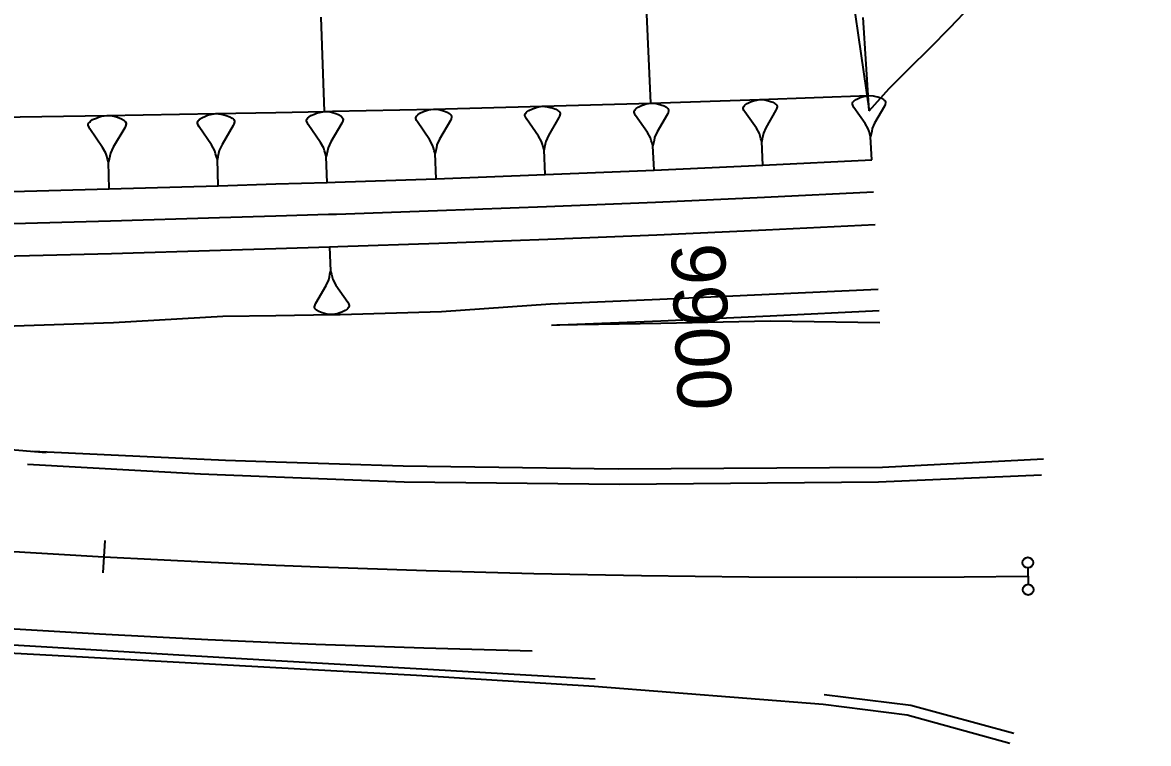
# Model space of a CAD drawing. Extents: x 389565 to 391267, y 804651 to 804848.
# Drawn here: x 390488.2 to 390540.6, y 804656.7 to 804690.2 of the extents above; entities that cross this region are included whole.
import ezdxf
from ezdxf.enums import TextEntityAlignment as Align

# ---------------------------------------------------------------- set-up
doc = ezdxf.new("R2010")
doc.units = 0
doc.layers.get('0').update_dxf_attribs({"linetype": 'CONTINUOUS'})
doc.styles.add('ARIAL', font='ARIAL.FON')

msp = doc.modelspace()

# ---------------------------------------------------------------- linework, layer by layer
at = {"color": 7}
for p, q in [((390525.8313, 804698.0334), (390527.5771, 804686.0662)), ((390517.4385, 804686.4336), (390517.2373, 804690.9034)), ((390502.267, 804686.0449), (390502.1026, 804690.4307)), ((390527.5771, 804686.0662), (390527.3073, 804690.4067)), ((390527.3357, 804686.7455), (390527.5504, 804686.7872)), ((390527.5504, 804686.7872), (390527.7682, 804686.7672)), ((390512.1541, 804686.2427), (390512.3817, 804686.2852)), ((390512.3817, 804686.2852), (390512.6122, 804686.2622)), ((390512.6122, 804686.2622), (390512.7445, 804686.235)), ((390516.8356, 804686.2456), (390516.9933, 804686.3171)), ((390516.9933, 804686.3171), (390517.0882, 804686.3535)), ((390517.0882, 804686.3535), (390517.2152, 804686.3914)), ((390517.2152, 804686.3914), (390517.4385, 804686.4336)), ((390517.4385, 804686.4336), (390517.6647, 804686.4116)), ((390517.6647, 804686.4116), (390517.7946, 804686.3853)), ((390517.7946, 804686.3853), (390517.8924, 804686.3575)), ((390517.8924, 804686.3575), (390518.0558, 804686.3005)), ((390518.0558, 804686.3005), (390518.1551, 804686.2406)), ((390521.7237, 804686.2171), (390521.7522, 804686.2816)), ((390521.7522, 804686.2816), (390521.7822, 804686.3146)), ((390521.7822, 804686.3146), (390521.8122, 804686.3476)), ((390521.8122, 804686.3476), (390521.9037, 804686.415)), ((390521.9037, 804686.415), (390522.0582, 804686.4855)), ((390522.0582, 804686.4855), (390522.1512, 804686.5215)), ((390522.1512, 804686.5215), (390522.2757, 804686.559)), ((390522.2757, 804686.559), (390522.4947, 804686.601)), ((390522.4947, 804686.601), (390522.7167, 804686.58)), ((390522.7167, 804686.58), (390522.8442, 804686.5544)), ((390522.8442, 804686.5544), (390522.9402, 804686.5274)), ((390522.9402, 804686.5274), (390523.1007, 804686.4719)), ((390523.1007, 804686.4719), (390523.1982, 804686.4134)), ((390523.1982, 804686.4134), (390523.2312, 804686.3834)), ((390523.2312, 804686.3834), (390523.2642, 804686.3534)), ((390523.2642, 804686.3534), (390523.2987, 804686.2919)), ((390523.3002, 804686.2604), (390523.2732, 804686.1644)), ((390523.2987, 804686.2919), (390523.3002, 804686.2604)), ((390526.7952, 804686.4088), (390526.823, 804686.4721)), ((390526.7967, 804686.3779), (390526.7952, 804686.4088)), ((390526.8323, 804686.2868), (390526.7967, 804686.3779)), ((390526.823, 804686.4721), (390526.8523, 804686.5046)), ((390526.8662, 804686.2266), (390526.8323, 804686.2868)), ((390526.8523, 804686.5046), (390526.8817, 804686.537)), ((390526.8817, 804686.537), (390526.9712, 804686.6034)), ((390526.9712, 804686.6034), (390527.1226, 804686.6729)), ((390527.1226, 804686.6729), (390527.2137, 804686.7084)), ((390527.2137, 804686.7084), (390527.3357, 804686.7455)), ((390527.7682, 804686.7672), (390527.8933, 804686.7424)), ((390528.2871, 804686.2976), (390527.8315, 804685.5007)), ((390527.8933, 804686.7424), (390527.9875, 804686.7162)), ((390527.9875, 804686.7162), (390528.145, 804686.6621)), ((390528.145, 804686.6621), (390528.2408, 804686.605)), ((390528.2408, 804686.605), (390528.2732, 804686.5756)), ((390528.2732, 804686.5756), (390528.3057, 804686.5463)), ((390528.3149, 804686.361), (390528.2871, 804686.2976)), ((390528.3057, 804686.5463), (390528.3396, 804686.4861)), ((390528.3412, 804686.4552), (390528.3149, 804686.361)), ((390528.3396, 804686.4861), (390528.3412, 804686.4552)), ((390491.4894, 804685.6645), (390491.663, 804685.7405)), ((390491.663, 804685.7405), (390491.7673, 804685.7791)), ((390491.7673, 804685.7791), (390491.9069, 804685.8189)), ((390491.9069, 804685.8189), (390492.1519, 804685.862)), ((390492.1519, 804685.862), (390492.3992, 804685.8349)), ((390492.3992, 804685.8349), (390492.541, 804685.8043)), ((390492.541, 804685.8043), (390492.6476, 804685.7725)), ((390492.6476, 804685.7725), (390492.8258, 804685.7079)), ((390496.4577, 804685.6798), (390496.5589, 804685.7525)), ((390496.5589, 804685.7525), (390496.7293, 804685.8277)), ((390496.7293, 804685.8277), (390496.8317, 804685.8659)), ((390496.8317, 804685.8659), (390496.9687, 804685.9053)), ((390496.9687, 804685.9053), (390497.2094, 804685.9483)), ((390497.2094, 804685.9483), (390497.4525, 804685.9222)), ((390497.4525, 804685.9222), (390497.592, 804685.8925)), ((390497.592, 804685.8925), (390497.6968, 804685.8615)), ((390497.6968, 804685.8615), (390497.872, 804685.7985)), ((390497.872, 804685.7985), (390497.9781, 804685.733)), ((390497.9781, 804685.733), (390498.0139, 804685.6996)), ((390501.4638, 804685.7089), (390501.4965, 804685.7441)), ((390501.4965, 804685.7441), (390501.5292, 804685.7793)), ((390501.5292, 804685.7793), (390501.6285, 804685.851)), ((390501.6285, 804685.851), (390501.7956, 804685.9253)), ((390501.7956, 804685.9253), (390501.8962, 804685.963)), ((390501.8962, 804685.963), (390502.0307, 804686.0021)), ((390502.0307, 804686.0021), (390502.267, 804686.0449)), ((390502.267, 804686.0449), (390502.5059, 804686.0199)), ((390502.5059, 804686.0199), (390502.643, 804685.991)), ((390502.643, 804685.991), (390502.7461, 804685.9609)), ((390502.7461, 804685.9609), (390502.9184, 804685.8994)), ((390502.9184, 804685.8994), (390503.0228, 804685.8353)), ((390503.0228, 804685.8353), (390503.058, 804685.8026)), ((390503.058, 804685.8026), (390503.0932, 804685.77)), ((390503.0932, 804685.77), (390503.1297, 804685.7033)), ((390506.5059, 804685.7556), (390506.5365, 804685.8236)), ((390506.5072, 804685.7223), (390506.5059, 804685.7556)), ((390506.5365, 804685.8236), (390506.5685, 804685.8583)), ((390506.5685, 804685.8583), (390506.6005, 804685.8929)), ((390506.6005, 804685.8929), (390506.6979, 804685.9636)), ((390506.6979, 804685.9636), (390506.8619, 804686.0369)), ((390506.8619, 804686.0369), (390506.9606, 804686.0743)), ((390506.9606, 804686.0743), (390507.0926, 804686.1129)), ((390507.0926, 804686.1129), (390507.3246, 804686.1556)), ((390507.3246, 804686.1556), (390507.5592, 804686.1316)), ((390507.5592, 804686.1316), (390507.6939, 804686.1036)), ((390507.6939, 804686.1036), (390507.7952, 804686.0743)), ((390507.7952, 804686.0743), (390507.9646, 804686.0143)), ((390507.9646, 804686.0143), (390508.0673, 804685.9516)), ((390508.0673, 804685.9516), (390508.1019, 804685.9196)), ((390508.1019, 804685.9196), (390508.1366, 804685.8876)), ((390508.1366, 804685.8876), (390508.1726, 804685.8223)), ((390508.1739, 804685.7889), (390508.1446, 804685.6876)), ((390508.1726, 804685.8223), (390508.1739, 804685.7889)), ((390511.579, 804685.8905), (390511.6089, 804685.9573)), ((390511.5804, 804685.8577), (390511.579, 804685.8905)), ((390511.6173, 804685.761), (390511.5804, 804685.8577)), ((390511.6089, 804685.9573), (390511.6402, 804685.9914)), ((390511.6528, 804685.6969), (390511.6173, 804685.761)), ((390511.6402, 804685.9914), (390511.6716, 804686.0255)), ((390511.6716, 804686.0255), (390511.767, 804686.0951)), ((390511.767, 804686.0951), (390511.9278, 804686.1675)), ((390511.9278, 804686.1675), (390512.0246, 804686.2044)), ((390512.0246, 804686.2044), (390512.1541, 804686.2427)), ((390513.158, 804685.7609), (390512.6692, 804684.9205)), ((390512.7445, 804686.235), (390512.844, 804686.2065)), ((390512.844, 804686.2065), (390513.0104, 804686.148)), ((390513.0104, 804686.148), (390513.1114, 804686.0867)), ((390513.1114, 804686.0867), (390513.1455, 804686.0554)), ((390513.1455, 804686.0554), (390513.1796, 804686.0241)), ((390513.188, 804685.8277), (390513.158, 804685.7609)), ((390513.1796, 804686.0241), (390513.2151, 804685.96)), ((390513.2165, 804685.9273), (390513.188, 804685.8277)), ((390513.2151, 804685.96), (390513.2165, 804685.9273)), ((390516.6516, 804686.0443), (390516.6808, 804686.1099)), ((390516.653, 804686.0122), (390516.6516, 804686.0443)), ((390516.6895, 804685.9173), (390516.653, 804686.0122)), ((390516.6808, 804686.1099), (390516.7115, 804686.1435)), ((390516.7245, 804685.8545), (390516.6895, 804685.9173)), ((390516.7115, 804686.1435), (390516.7422, 804686.1771)), ((390517.2744, 804685.0748), (390516.7245, 804685.8545)), ((390516.7422, 804686.1771), (390516.8356, 804686.2456)), ((390518.2016, 804685.921), (390517.724, 804685.0951)), ((390518.1551, 804686.2406), (390518.1886, 804686.21)), ((390518.1886, 804686.21), (390518.2222, 804686.1793)), ((390518.2309, 804685.9866), (390518.2016, 804685.921)), ((390518.2222, 804686.1793), (390518.2572, 804686.1165)), ((390518.2586, 804686.0844), (390518.2309, 804685.9866)), ((390518.2572, 804686.1165), (390518.2586, 804686.0844)), ((390521.7252, 804686.1856), (390521.7237, 804686.2171)), ((390521.7612, 804686.0926), (390521.7252, 804686.1856)), ((390521.7957, 804686.031), (390521.7612, 804686.0926)), ((390522.3371, 804685.2675), (390521.7957, 804686.031)), ((390523.2447, 804686.0999), (390522.7781, 804685.2884)), ((390523.2732, 804686.1644), (390523.2447, 804686.0999)), ((390527.3991, 804685.4791), (390526.8662, 804686.2266)), ((390491.2853, 804685.4466), (390491.3182, 804685.5181)), ((390491.2864, 804685.4115), (390491.2853, 804685.4466)), ((390491.325, 804685.3071), (390491.2864, 804685.4115)), ((390491.3182, 804685.5181), (390491.3522, 804685.5544)), ((390491.3625, 804685.2379), (390491.325, 804685.3071)), ((390491.3522, 804685.5544), (390491.3862, 804685.5907)), ((390491.9537, 804684.377), (390491.3625, 804685.2379)), ((390491.3862, 804685.5907), (390491.4894, 804685.6645)), ((390492.9801, 804685.2905), (390492.446, 804684.393)), ((390492.8258, 804685.7079), (390492.9335, 804685.641)), ((390492.9335, 804685.641), (390492.9699, 804685.607)), ((390492.9699, 804685.607), (390493.0062, 804685.573)), ((390493.013, 804685.362), (390492.9801, 804685.2905)), ((390493.0062, 804685.573), (390493.0436, 804685.5038)), ((390493.0448, 804685.4686), (390493.013, 804685.362)), ((390493.0436, 804685.5038), (390493.0448, 804685.4686)), ((390496.3588, 804685.5379), (390496.391, 804685.6083)), ((390496.36, 804685.5034), (390496.3588, 804685.5379)), ((390496.3982, 804685.4009), (390496.36, 804685.5034)), ((390496.391, 804685.6083), (390496.4243, 804685.644)), ((390496.4352, 804685.333), (390496.3982, 804685.4009)), ((390496.4243, 804685.644), (390496.4577, 804685.6798)), ((390497.0183, 804684.4885), (390496.4352, 804685.333)), ((390498.0248, 804685.3886), (390497.5021, 804684.5054)), ((390498.0139, 804685.6996), (390498.0497, 804685.6663)), ((390498.0569, 804685.459), (390498.0248, 804685.3886)), ((390498.0497, 804685.6663), (390498.0866, 804685.5984)), ((390498.0878, 804685.5638), (390498.0569, 804685.459)), ((390498.0866, 804685.5984), (390498.0878, 804685.5638)), ((390501.4324, 804685.6397), (390501.4638, 804685.7089)), ((390501.4337, 804685.6058), (390501.4324, 804685.6397)), ((390501.4715, 804685.5052), (390501.4337, 804685.6058)), ((390501.5079, 804685.4386), (390501.4715, 804685.5052)), ((390502.0829, 804684.6103), (390501.5079, 804685.4386)), ((390503.0694, 804685.4971), (390502.5581, 804684.6281)), ((390503.1008, 804685.5663), (390503.0694, 804685.4971)), ((390503.131, 804685.6694), (390503.1008, 804685.5663)), ((390503.1297, 804685.7033), (390503.131, 804685.6694)), ((390506.5445, 804685.6236), (390506.5072, 804685.7223)), ((390506.5805, 804685.5583), (390506.5445, 804685.6236)), ((390507.1472, 804684.7462), (390506.5805, 804685.5583)), ((390508.1139, 804685.6196), (390507.6139, 804684.7649)), ((390508.1446, 804685.6876), (390508.1139, 804685.6196)), ((390512.2111, 804684.9011), (390511.6528, 804685.6969)), ((390522.4751, 804685.0215), (390522.3371, 804685.2675)), ((390522.7781, 804685.2884), (390522.6641, 804685.0304)), ((390527.535, 804685.2381), (390527.3991, 804685.4791)), ((390527.5721, 804685.1161), (390527.535, 804685.2381)), ((390527.7203, 804685.2474), (390527.6956, 804685.1223)), ((390527.8315, 804685.5007), (390527.7203, 804685.2474)), ((390507.2912, 804684.4849), (390507.1472, 804684.7462)), ((390507.6139, 804684.7649), (390507.4912, 804684.4929)), ((390512.3531, 804684.6449), (390512.2111, 804684.9011)), ((390512.6692, 804684.9205), (390512.5495, 804684.6532)), ((390517.4144, 804684.8237), (390517.2744, 804685.0748)), ((390517.4523, 804684.6967), (390517.4144, 804684.8237)), ((390517.4902, 804684.5697), (390517.4523, 804684.6967)), ((390517.5808, 804684.7025), (390517.5544, 804684.5726)), ((390517.6071, 804684.8324), (390517.5808, 804684.7025)), ((390517.724, 804685.0951), (390517.6071, 804684.8324)), ((390522.5126, 804684.897), (390522.4751, 804685.0215)), ((390522.5501, 804684.7725), (390522.5126, 804684.897)), ((390522.5875, 804684.648), (390522.5501, 804684.7725)), ((390522.6131, 804684.7754), (390522.5875, 804684.648)), ((390522.6386, 804684.9029), (390522.6131, 804684.7754)), ((390522.6641, 804685.0304), (390522.6386, 804684.9029)), ((390527.6091, 804684.9941), (390527.5721, 804685.1161)), ((390527.6462, 804684.8721), (390527.6091, 804684.9941)), ((390527.6709, 804684.9972), (390527.6462, 804684.8721)), ((390527.7003, 804683.791), (390527.6462, 804684.8721)), ((390527.6956, 804685.1223), (390527.6709, 804684.9972)), ((390492.1035, 804684.1003), (390491.9537, 804684.377)), ((390492.446, 804684.393), (390492.3145, 804684.1071)), ((390497.1662, 804684.2168), (390497.0183, 804684.4885)), ((390497.2056, 804684.0798), (390497.1662, 804684.2168)), ((390497.3736, 804684.2241), (390497.3438, 804684.0847)), ((390497.5021, 804684.5054), (390497.3736, 804684.2241)), ((390502.2289, 804684.3438), (390502.0829, 804684.6103)), ((390502.2679, 804684.2093), (390502.2289, 804684.3438)), ((390502.3069, 804684.0748), (390502.2679, 804684.2093)), ((390502.4037, 804684.2144), (390502.3748, 804684.0774)), ((390502.4325, 804684.3515), (390502.4037, 804684.2144)), ((390502.5581, 804684.6281), (390502.4325, 804684.3515)), ((390507.3299, 804684.3529), (390507.2912, 804684.4849)), ((390507.3686, 804684.2209), (390507.3299, 804684.3529)), ((390507.4072, 804684.0889), (390507.3686, 804684.2209)), ((390507.4352, 804684.2236), (390507.4072, 804684.0889)), ((390507.4632, 804684.3582), (390507.4352, 804684.2236)), ((390507.4912, 804684.4929), (390507.4632, 804684.3582)), ((390512.3914, 804684.5154), (390512.3531, 804684.6449)), ((390512.4297, 804684.3859), (390512.3914, 804684.5154)), ((390512.468, 804684.2563), (390512.4297, 804684.3859)), ((390512.4951, 804684.3886), (390512.468, 804684.2563)), ((390512.5167, 804683.111), (390512.468, 804684.2563)), ((390512.5223, 804684.5209), (390512.4951, 804684.3886)), ((390512.5495, 804684.6532), (390512.5223, 804684.5209)), ((390517.5281, 804684.4427), (390517.4902, 804684.5697)), ((390517.5544, 804684.5726), (390517.5281, 804684.4427)), ((390517.5787, 804683.3188), (390517.5281, 804684.4427)), ((390522.6399, 804683.5454), (390522.5875, 804684.648)), ((390492.1432, 804683.9607), (390492.1035, 804684.1003)), ((390492.183, 804683.8212), (390492.1432, 804683.9607)), ((390492.2227, 804683.6817), (390492.183, 804683.8212)), ((390492.2533, 804683.8235), (390492.2227, 804683.6817)), ((390492.2627, 804682.4508), (390492.2227, 804683.6817)), ((390492.2839, 804683.9653), (390492.2533, 804683.8235)), ((390492.3145, 804684.1071), (390492.2839, 804683.9653)), ((390497.245, 804683.9428), (390497.2056, 804684.0798)), ((390497.2844, 804683.8058), (390497.245, 804683.9428)), ((390497.3141, 804683.9452), (390497.2844, 804683.8058)), ((390497.3267, 804682.5963), (390497.2844, 804683.8058)), ((390497.3438, 804684.0847), (390497.3141, 804683.9452)), ((390502.346, 804683.9403), (390502.3069, 804684.0748)), ((390502.3748, 804684.0774), (390502.346, 804683.9403)), ((390502.3905, 804682.7522), (390502.346, 804683.9403)), ((390507.4539, 804682.9222), (390507.4072, 804684.0889)), ((390502.5029, 804679.7543), (390502.5454, 804678.6206)), ((390502.4904, 804678.359), (390502.5179, 804678.4898)), ((390502.5179, 804678.4898), (390502.5454, 804678.6206)), ((390502.5454, 804678.6206), (390502.5827, 804678.4922)), ((390502.5827, 804678.4922), (390502.6199, 804678.3638)), ((390501.855, 804677.1349), (390502.343, 804677.9642)), ((390502.343, 804677.9642), (390502.4628, 804678.2282)), ((390502.4628, 804678.2282), (390502.4904, 804678.359)), ((390502.6199, 804678.3638), (390502.6572, 804678.2355)), ((390502.6572, 804678.2355), (390502.7965, 804677.9812)), ((390502.7965, 804677.9812), (390503.3452, 804677.1908)), ((390501.7963, 804676.9705), (390501.8251, 804677.0689)), ((390501.7975, 804676.9381), (390501.7963, 804676.9705)), ((390501.8324, 804676.8745), (390501.7975, 804676.9381)), ((390501.8251, 804677.0689), (390501.855, 804677.1349)), ((390501.866, 804676.8434), (390501.8324, 804676.8745)), ((390501.8996, 804676.8122), (390501.866, 804676.8434)), ((390503.3249, 804676.8656), (390503.2302, 804676.7972)), ((390503.3561, 804676.8992), (390503.3249, 804676.8656)), ((390503.3452, 804677.1908), (390503.38, 804677.1272)), ((390503.3873, 804676.9328), (390503.3561, 804676.8992)), ((390503.38, 804677.1272), (390503.416, 804677.0312)), ((390503.4172, 804676.9988), (390503.3873, 804676.9328)), ((390503.416, 804677.0312), (390503.4172, 804676.9988)), ((390501.9992, 804676.751), (390501.8996, 804676.8122)), ((390502.1636, 804676.6923), (390501.9992, 804676.751)), ((390502.262, 804676.6636), (390502.1636, 804676.6923)), ((390502.3928, 804676.636), (390502.262, 804676.6636)), ((390502.6207, 804676.6121), (390502.3928, 804676.636)), ((390502.8463, 804676.653), (390502.6207, 804676.6121)), ((390502.9746, 804676.6903), (390502.8463, 804676.653)), ((390503.0706, 804676.7263), (390502.9746, 804676.6903)), ((390503.2302, 804676.7972), (390503.0706, 804676.7263))]:
    msp.add_line(p, q, dxfattribs=at)
at = {"color": 3}
msp.add_line((390492.0501, 804666.1113), (390491.9682, 804664.6135), dxfattribs=at)
at = {"color": 1}
msp.add_line((390534.954, 804664.8436), (390534.9638, 804664.0839), dxfattribs=at)
at = {"color": 7, "linetype": 'CONTINUOUS'}
for points in [[(390527.5771, 804686.0662), (390528.5138, 804687.1156), (390529.4577, 804688.0514), (390530.4015, 804688.9871), (390531.3438, 804689.9476), (390532.2843, 804690.9372), (390533.2248, 804691.9267), (390534.1635, 804692.9444), (390535.1022, 804693.9644), (390536.0506, 804694.8261), (390537.0014, 804695.6505), (390537.9517, 804696.4818), (390538.9014, 804697.3225), (390539.8493, 804698.1929), (390540.5602, 804698.8456)], [(390500, 804686.0016), (390502.267, 804686.0449), (390502.643, 804686.0525), (390507.3246, 804686.1556), (390512.3817, 804686.2852), (390517.4385, 804686.4336), (390522.4947, 804686.601), (390527.5504, 804686.7872)], [(390441.5807, 804685.8923), (390446.6366, 804685.8104), (390451.6931, 804685.7389), (390456.7501, 804685.6778), (390461.8076, 804685.6271), (390466.8656, 804685.5868), (390471.9226, 804685.6211), (390476.9797, 804685.6657), (390482.037, 804685.7207), (390487.0944, 804685.7862), (390492.1519, 804685.862), (390497.2094, 804685.9483), (390500, 804686.0016)], [(390441.5926, 804684.2964), (390446.6568, 804683.7921), (390451.7236, 804683.2983), (390456.793, 804682.815), (390461.865, 804682.342), (390466.9397, 804681.8796), (390472.0046, 804681.973), (390477.0694, 804682.0768), (390482.134, 804682.1911), (390487.1985, 804682.3158), (390492.2627, 804682.4508), (390497.3267, 804682.5963), (390500, 804682.6786)], [(390500, 804682.6786), (390502.3905, 804682.7522), (390502.7669, 804682.7642), (390507.4539, 804682.9222), (390512.5167, 804683.111), (390517.5787, 804683.3188), (390522.6399, 804683.5454), (390527.7003, 804683.791)], [(390500, 804681.1779), (390497.3792, 804681.0972), (390492.3114, 804680.9516), (390487.2434, 804680.8164), (390482.1753, 804680.6916), (390477.1069, 804680.5773), (390472.0383, 804680.4734), (390466.9696, 804680.3799), (390461.8912, 804680.8423), (390456.8155, 804681.3151), (390451.7423, 804681.7984), (390446.6717, 804682.2922), (390441.6038, 804682.7964)], [(390527.7752, 804682.2928), (390522.7111, 804682.0471), (390517.6461, 804681.8203), (390512.5804, 804681.6124), (390507.5139, 804681.4234), (390502.8234, 804681.2653), (390502.4467, 804681.2533), (390500, 804681.1779)], [(390441.643, 804677.558), (390446.7242, 804677.0339), (390451.811, 804676.2914), (390456.8989, 804675.7466), (390461.9901, 804675.186), (390467.0896, 804674.3775), (390472.1683, 804674.6913), (390477.239, 804675.2872), (390482.3124, 804675.7017), (390487.3858, 804676.0681), (390492.4643, 804676.2461), (390497.5388, 804676.5369), (390500, 804676.5733)], [(390500, 804676.5733), (390502.6207, 804676.6121), (390502.9984, 804676.622), (390507.7007, 804676.7525), (390512.7715, 804677.1165), (390517.8485, 804677.3249), (390522.9247, 804677.5522), (390528, 804677.7985)], [(390400, 804676.6302), (390402.7182, 804676.1914), (390407.6543, 804675.3946), (390412.5904, 804674.5977), (390417.5265, 804673.8009), (390422.4626, 804673.0041), (390425.2225, 804672.5586), (390427.3993, 804672.211), (390432.3411, 804671.4507), (390437.2888, 804670.7291), (390442.2419, 804670.0463), (390447.2003, 804669.4024), (390452.1635, 804668.7974), (390457.1314, 804668.2314), (390462.1035, 804667.7044), (390467.0796, 804667.2163), (390472.0594, 804666.7673), (390477.0426, 804666.3574), (390482.0288, 804665.9866), (390487.0177, 804665.6549), (390492.0092, 804665.3624), (390497.0027, 804665.109), (390500, 804664.9804)], [(390512.8139, 804676.1174), (390517.8934, 804676.3259), (390522.9722, 804676.5533), (390528.05, 804676.7997)], [(390512.8142, 804676.1117), (390513.0555, 804676.1273), (390517.8985, 804676.2135), (390522.9832, 804676.322), (390528.0775, 804676.2496)], [(390400, 804673.0849), (390402.1604, 804672.7361), (390407.0965, 804671.9393), (390412.0326, 804671.1425), (390416.9651, 804670.3234), (390421.8976, 804669.5044), (390424.6556, 804669.0464), (390426.8429, 804668.6872), (390431.8091, 804667.9003), (390436.7846, 804667.1746), (390441.7656, 804666.488), (390446.7519, 804665.8405), (390451.7431, 804665.2321), (390456.739, 804664.6629), (390461.7391, 804664.1329), (390466.7432, 804663.6421), (390471.7511, 804663.1906), (390476.7623, 804662.7784), (390481.7766, 804662.4055), (390486.7936, 804662.0719), (390491.8132, 804661.7777), (390496.8349, 804661.5229), (390500, 804661.3872)], [(390500, 804664.9804), (390501.9981, 804664.8948), (390506.995, 804664.7197), (390511.9932, 804664.5839), (390516.9922, 804664.4873), (390521.9919, 804664.4299), (390526.9919, 804664.4117), (390531.9918, 804664.4327), (390534.9589, 804664.4637)], [(390500, 804661.3872), (390501.8584, 804661.3075), (390506.8834, 804661.1315), (390511.9097, 804660.9949)]]:
    msp.add_lwpolyline(points, dxfattribs=at)
at = {"color": 1, "linetype": 'CONTINUOUS'}
for points in [[(390441.6151, 804681.2965), (390446.6867, 804680.7923), (390451.761, 804680.2986), (390456.8379, 804679.8153), (390461.9175, 804679.3425), (390466.9996, 804678.8802), (390472.072, 804678.9737), (390477.1443, 804679.0778), (390482.2165, 804679.1922), (390487.2884, 804679.3171), (390492.3601, 804679.4524), (390497.4316, 804679.5982), (390500, 804679.6773)], [(390500, 804679.6773), (390502.5029, 804679.7543), (390502.8799, 804679.7664), (390507.5738, 804679.9246), (390512.6441, 804680.1137), (390517.7136, 804680.3218), (390522.7823, 804680.5488), (390527.8502, 804680.7947)]]:
    msp.add_lwpolyline(points, dxfattribs=at)
at = {"color": 3, "linetype": 'CONTINUOUS'}
for points in [[(390400, 804676.6302), (390402.7182, 804676.1914), (390407.6543, 804675.3946), (390412.5904, 804674.5977), (390417.5265, 804673.8009), (390422.4626, 804673.0041), (390425.2225, 804672.5586), (390427.3993, 804672.211), (390432.3411, 804671.4507), (390437.2888, 804670.7291), (390442.2419, 804670.0463), (390447.2003, 804669.4024), (390452.1635, 804668.7974), (390457.1314, 804668.2314), (390462.1035, 804667.7044), (390467.0796, 804667.2163), (390472.0594, 804666.7673), (390477.0426, 804666.3574), (390482.0288, 804665.9866), (390487.0177, 804665.6549), (390492.0092, 804665.3624), (390497.0027, 804665.109), (390500, 804664.9804)], [(390500, 804664.9804), (390501.9981, 804664.8948), (390506.995, 804664.7197), (390511.9932, 804664.5839), (390516.9922, 804664.4873), (390521.9919, 804664.4299), (390526.9919, 804664.4117), (390531.9918, 804664.4327), (390534.9589, 804664.4637)]]:
    msp.add_lwpolyline(points, dxfattribs=at)
at = {"color": 252, "linetype": 'CONTINUOUS'}
for points in [[(390489.324, 804670.188), (390473.508, 804671.54), (390469.719, 804672.11), (390468.136, 804672.39)], [(390500, 804669.7615), (390497.665, 804669.839), (390488.715, 804670.249)], [(390500, 804669.0645), (390496.5, 804669.202), (390488.457, 804669.655)], [(390535.676, 804669.897), (390528.197, 804669.505), (390515.917, 804669.425), (390505.916, 804669.565), (390500, 804669.7615)], [(390535.592, 804669.155), (390528.012, 804668.825), (390515.976, 804668.714), (390505.967, 804668.83), (390500, 804669.0645)], [(390500, 804660.2045), (390495.233, 804660.463), (390489.61, 804660.774), (390482.937, 804661.136), (390473.863, 804661.633), (390471.811, 804661.717)], [(390500, 804660.5373), (390495.236, 804660.811), (390489.623, 804661.145), (390483.567, 804661.511), (390473.901, 804661.978), (390472.613, 804662.052)], [(390514.848, 804659.677), (390506.532, 804660.162), (390500, 804660.5373)], [(390534.121, 804656.693), (390529.343, 804658.01), (390525.439, 804658.495), (390514.8, 804659.333), (390506.537, 804659.85), (390500, 804660.2045)], [(390534.302, 804657.15), (390529.51, 804658.455), (390525.49, 804658.958)]]:
    msp.add_lwpolyline(points, dxfattribs=at)
at = {"color": 1}
for centre, radius in [((390534.9509, 804665.0913), 0.2477), ((390534.9669, 804663.8341), 0.2497)]:
    msp.add_circle(centre, radius, dxfattribs=at)

# ---------------------------------------------------------------- texts
at = {"color": 2, "style": 'ARIAL'}
msp.add_text('9900', height=2.5, rotation=272.577, dxfattribs=at).set_placement((390520.8571, 804679.9811), align=Align.TOP_LEFT)

doc.saveas('drawing.dxf')
